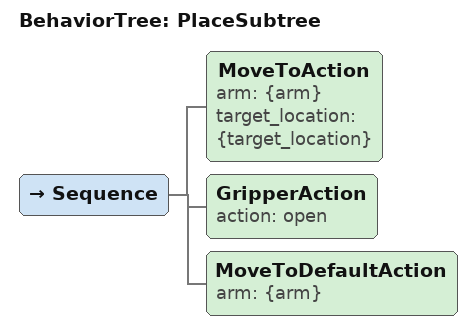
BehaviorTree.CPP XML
<?xml version="1.0"?>
<root main_tree_to_execute="PlaceSubtree">
    <BehaviorTree ID="PlaceSubtree">
        <Sequence>
            <MoveToAction arm="{arm}" target_location="{target_location}" />
            <GripperAction action="open" />
            <MoveToDefaultAction arm="{arm}" />
        </Sequence>
    </BehaviorTree>
</root>
